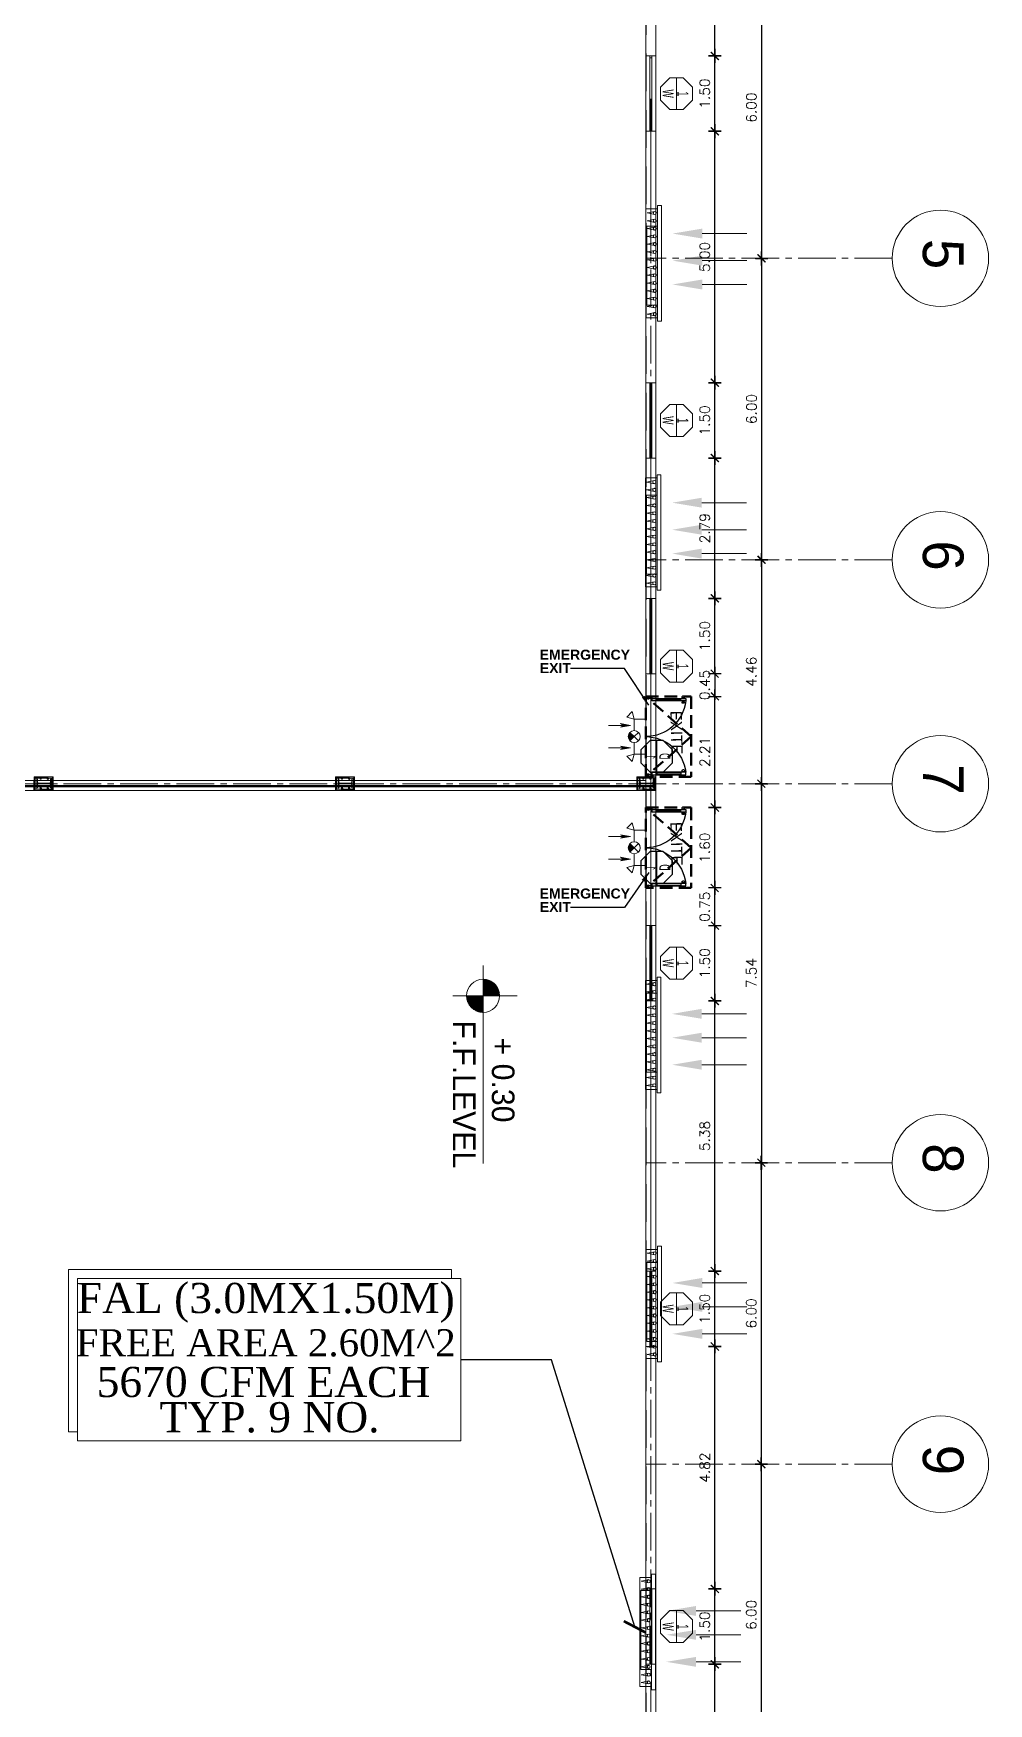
# Model space of a CAD drawing. Header units: inches. Extents: x -68096 to 69834, y -16833 to 17650.
# Drawn here: x 843.36 to 862.38, y 198.27 to 231.51 of the extents above; entities that cross this region are included whole.
import ezdxf
from ezdxf.enums import TextEntityAlignment as Align

# ---------------------------------------------------------------- set-up
doc = ezdxf.new("R2010")
doc.units = ezdxf.units.IN
doc.header["$MEASUREMENT"] = 0
for name, pattern in [('CENTER2', [1.125, 0.75, -0.125, 0.125, -0.125]), ('DASHED2', [0.375, 0.25, -0.125]), ('HIDDEN', [0.375, 0.25, -0.125])]:
    doc.linetypes.add(name, pattern=pattern)
for name, color, linetype in [('1-EX-DUCT', 8, 'Continuous'), ('A-TEXT', 3, 'Continuous'), ('AC3', 2, 'Continuous'), ('AXES', 251, 'CENTER2'), ('DIM18', 40, 'Continuous'), ('EAD', 20, 'Continuous'), ('ELEV', 37, 'Continuous'), ('H-DETL-TEXT', 3, 'Continuous'), ('LEVEL', 1, 'Continuous'), ('STAIR', 1, 'Continuous'), ('TEXT', 23, 'Continuous'), ('wall plan', 40, 'Continuous'), ('WINC', 2, 'Continuous'), ('WINDOOR', 5, 'Continuous'), ('WINDOW', 30, 'Continuous')]:
    doc.layers.add(name, color=color, linetype=linetype)
for name, color, linetype, lineweight in [('A-BORDER', 7, 'Continuous', 50), ('ELE 6', 14, 'Continuous', 15), ('FIRE EMERGENCY LIGHT', 211, 'Continuous', 30), ('FPS', 172, 'Continuous', 60), ('P-text', 3, 'Continuous', 0), ('TEXT30', 62, 'Continuous', 25)]:
    doc.layers.add(name, color=color, linetype=linetype, lineweight=lineweight)
doc.styles.add('Browallia', font='')
doc.styles.add('ISCOP3', font='swissc.ttf')
doc.styles.add('roman-', font='romantic.ttf', dxfattribs={"width": 0.8})
doc.styles.add('ROMANS', font='romans.shx')
doc.styles.add('ROMANT', font='romant.shx')
doc.styles.get("Standard").update_dxf_attribs({"font": 'arial.ttf'})
doc.styles.add('STYLE1', font='arialbd.ttf')
doc.styles.get('Browallia').set_extended_font_data('BrowalliaUPC')
doc.dimstyles.new('100', dxfattribs={"dimtxt": 0.2, "dimasz": 0.035, "dimexe": 0, "dimexo": 0, "dimgap": 0.1, "dimtad": 1, "dimzin": 0, "dimdsep": 46, "dimtxsty": 'ROMANS', "dimblk": 'J2', "dimblk1": 'J2', "dimblk2": 'J2', "dimsah": 1, "dimcen": 0, "dimse1": 1, "dimse2": 1, "dimclrd": 1, "dimclre": 1, "dimclrt": 6, "dimadec": 0, "dimazin": 0, "dimtfac": 0.9, "dimtix": 1, "dimtmove": 2, "dimatfit": 3, "dimldrblk": 'J2', "dimfxl": 1, "dimtolj": 1, "dimtzin": 0, "dimarcsym": 0})
doc.dimstyles.new('sketch dim', dxfattribs={"dimtxt": 0.15, "dimasz": 0.109, "dimexe": 0.15, "dimexo": 0.1, "dimgap": 0.09, "dimtad": 1, "dimzin": 0, "dimdsep": 46, "dimtxsty": 'ROMANT', "dimblk": 'ARCHTICK', "dimcen": 0.05, "dimdle": 0.15, "dimclrd": 256, "dimclre": 256, "dimclrt": 4, "dimadec": 0, "dimazin": 0, "dimtfac": 1, "dimtix": 1, "dimtofl": 0, "dimtmove": 2, "dimatfit": 3, "dimldrblk": 'ARCHTICK', "dimfxl": 0.15, "dimtolj": 1, "dimtzin": 0, "dimarcsym": 0})
doc.dimstyles.new('STANDARD$7', dxfattribs={"dimscale": 500, "dimtxt": 0.7, "dimasz": 5, "dimexe": 0.18, "dimexo": 0.5, "dimgap": 0.2, "dimtad": 0, "dimtih": 1, "dimtoh": 1, "dimdec": 4, "dimzin": 0, "dimdsep": 46, "dimtxsty": 'Standard', "dimcen": 0.09, "dimadec": 0, "dimazin": 0, "dimtfac": 1, "dimtdec": 4, "dimtofl": 0, "dimtmove": 0, "dimatfit": 3, "dimfxl": 1, "dimtolj": 1, "dimtzin": 0, "dimarcsym": 0})

# ---------------------------------------------------------------- blocks, each defined once
blk = doc.blocks.new('FGFGFGGFH')
at = {"layer": 'ELEV', "lineweight": 5, "ltscale": 10}
blk.add_hatch(color=256, dxfattribs=at).paths.add_polyline_path([(240487.056, 378767.641), (240487.056, 378767.596, -0.414214), (240487.036, 378767.576), (240486.836, 378767.576, -0.414214), (240486.816, 378767.596), (240486.816, 378767.641, 0.414214), (240486.796, 378767.661), (240486.786, 378767.661), (240486.786, 378767.461), (240486.796, 378767.461, 0.414214), (240486.816, 378767.481), (240486.816, 378767.526, -0.414214), (240486.836, 378767.546), (240487.036, 378767.546, -0.414214), (240487.056, 378767.526), (240487.056, 378767.481, 0.414214), (240487.076, 378767.461), (240487.086, 378767.461), (240487.086, 378767.661), (240487.076, 378767.661, 0.414214)])
at = {"lineweight": 5}
for p, q in [((240486.752, 378767.701), (240487.132, 378767.701)), ((240486.752, 378767.429), (240486.752, 378767.701)), ((240486.775, 378767.677), (240487.109, 378767.677)), ((240486.775, 378767.452), (240486.775, 378767.677)), ((240487.109, 378767.677), (240487.109, 378767.452)), ((240487.132, 378767.701), (240487.132, 378767.429)), ((240487.132, 378767.429), (240486.752, 378767.429)), ((240487.109, 378767.452), (240486.775, 378767.452))]:
    blk.add_line(p, q, dxfattribs=at)
at = {"linetype": 'HIDDEN', "lineweight": 5}
for p, q in [((240486.76, 378767.693), (240487.124, 378767.693)), ((240486.76, 378767.436), (240486.76, 378767.693)), ((240486.767, 378767.685), (240487.117, 378767.685)), ((240486.767, 378767.444), (240486.767, 378767.685)), ((240487.117, 378767.685), (240487.117, 378767.444)), ((240487.124, 378767.693), (240487.124, 378767.436)), ((240487.124, 378767.436), (240486.76, 378767.436)), ((240487.117, 378767.444), (240486.767, 378767.444))]:
    blk.add_line(p, q, dxfattribs=at)
at = {"lineweight": 5}
for centre in [(240486.86, 378767.651), (240486.999, 378767.651), (240486.86, 378767.465), (240487, 378767.463)]:
    blk.add_circle(centre, 0.0141, dxfattribs=at)
blk = doc.blocks.new('door front')
at = {"linetype": 'DASHED2'}
for q in [(0, 0), (1.602, 0)]:
    blk.add_line((0.801, 0.905), q, dxfattribs=at)
blk.add_lwpolyline([(0, 0), (1.602, 0), (1.602, 0.905), (0, 0.905)], close=True, dxfattribs=at)
at = {"layer": 'WINC'}
blk.add_line((0.724, 0.216), (0.091, 0.216), dxfattribs=at)
blk.add_lwpolyline([(0.091, 0.085), (0.091, 0.348), (0.276, 0.533), (0.539, 0.533), (0.724, 0.348), (0.724, 0.085), (0.539, -0.1), (0.276, -0.1)], close=True, dxfattribs=at)
at = {"layer": 'WINDOOR'}
for p, q in [((-0.007, 0.765), (-0.007, 0.732)), ((0.024, 0.752), (0.04, 0.752)), ((0.024, 0.737), (0.04, 0.737)), ((0.04, 0.695), (0.04, 0.795)), ((0.09, 0.695), (0.04, 0.695)), ((0.09, 0.795), (0.09, 0.12)), ((0.106, 0.752), (0.09, 0.752)), ((0.106, 0.737), (0.09, 0.737)), ((1.494, 0.752), (1.51, 0.752)), ((1.494, 0.737), (1.51, 0.737)), ((1.51, 0.695), (1.56, 0.695)), ((1.56, 0.695), (1.56, 0.795)), ((1.576, 0.752), (1.56, 0.752)), ((1.576, 0.737), (1.56, 0.737)), ((0.09, 0.22), (0.04, 0.22)), ((1.51, 0.22), (1.56, 0.22))]:
    blk.add_line(p, q, dxfattribs=at)
at = {"layer": 'WINDOOR', "color": 1}
for p, q in [((1.51, 0.795), (1.51, 0.12)), ((0, 0), (0, 0.12)), ((0, 0.12), (0.09, 0.12)), ((0.05, 0), (0, 0)), ((1.6, 0.12), (1.51, 0.12)), ((1.55, 0), (1.6, 0))]:
    blk.add_line(p, q, dxfattribs=at)
at = {"layer": 'WINDOOR'}
for points in [[(0.024, 0.727), (0.024, 0.762)], [(0.05, 0.22), (0.05, 0.695)], [(0.08, 0.695), (0.08, 0.22)], [(0.106, 0.727), (0.106, 0.762)], [(0.137, 0.765), (0.137, 0.736)], [(1.463, 0.765), (1.463, 0.736)], [(1.494, 0.727), (1.494, 0.762)], [(1.52, 0.695), (1.52, 0.22)], [(1.55, 0.22), (1.55, 0.695)], [(1.576, 0.727), (1.576, 0.762)], [(1.607, 0.765), (1.607, 0.732)]]:
    blk.add_lwpolyline(points, dxfattribs=at)
for points in [[(0.04, 0.12), (0.04, 0.795), (0.09, 0.795), (0.09, 0.12)], [(1.56, 0.12), (1.56, 0.795), (1.51, 0.795), (1.51, 0.12)], [(0, 0), (0, 0.12), (0.04, 0.12), (0.04, 0.07), (0.05, 0.07), (0.05, 0)], [(1.6, 0), (1.6, 0.12), (1.56, 0.12), (1.56, 0.07), (1.55, 0.07), (1.55, 0)]]:
    blk.add_lwpolyline(points, close=True, dxfattribs=at)
for centre, radius, start, end in [((0.008, 0.752), 0.0197, 31.4112, 136.5903), ((0.011, 0.741), 0.0199, 208.8113, 313.389), ((0, 0), 0.8, 0, 83.5406), ((0.122, 0.752), 0.0197, 43.4097, 148.5888), ((0.119, 0.74), 0.0184, 224.2297, 347.8432), ((1.6, 0), 0.8, 96.4594, 180), ((1.478, 0.752), 0.0197, 31.4112, 136.5903), ((1.481, 0.74), 0.0184, 192.1568, 315.7703), ((1.592, 0.752), 0.0197, 43.4097, 148.5888), ((1.589, 0.741), 0.0199, 226.611, 331.1887)]:
    blk.add_arc(centre, radius, start, end, dxfattribs=at)
at = {"layer": 'TEXT', "style": 'ISCOP3', "width": 0.7}
for s, p in [('D', (0.408, 0.382)), ('1', (0.403, 0.088))]:
    blk.add_text(s, height=0.22, dxfattribs=at).set_placement(p, align=Align.MIDDLE)
blk = doc.blocks.new('J2')
for p, q in [((-4, 0), (0, 0)), ((-2.19, -2.19), (2.15, 2.15)), ((0, 3.53), (0, -3.59)), ((0, 0), (3.82, 0))]:
    blk.add_line(p, q)
blk = doc.blocks.new('*D55')
at = {"color": 251, "lineweight": -2, "transparency": 16777216}
blk.add_line((857.856, 233.002), (857.856, 227.072), dxfattribs=at)
at = {"layer": 'Defpoints', "color": 0, "transparency": 16777216}
for p in [(857.002, 233.037), (856.62, 227.037), (857.856, 227.037)]:
    blk.add_point(p, dxfattribs=at)
at = {"color": 251, "lineweight": -2, "transparency": 16777216, "xscale": 0.035, "yscale": 0.035, "zscale": 0.035}
for p, rotation in [((857.856, 233.037), 90), ((857.856, 227.037), 270)]:
    blk.add_blockref('J2', p, dxfattribs=dict(at, rotation=rotation))
at = {"color": 251, "lineweight": 0, "transparency": 16777216, "insert": (857.656, 230.037), "char_height": 0.2, "attachment_point": 5, "rotation": 90, "style": 'ROMANS'}
blk.add_mtext('\\A1;6.00', dxfattribs=at)
blk = doc.blocks.new('*D56')
at = {"color": 251, "lineweight": -2, "transparency": 16777216}
blk.add_line((857.859, 227.002), (857.859, 221.072), dxfattribs=at)
at = {"layer": 'Defpoints', "color": 0, "transparency": 16777216}
for p in [(856.62, 227.037), (856.723, 221.037), (857.859, 221.037)]:
    blk.add_point(p, dxfattribs=at)
at = {"color": 251, "lineweight": -2, "transparency": 16777216, "xscale": 0.035, "yscale": 0.035, "zscale": 0.035}
for p, rotation in [((857.859, 227.037), 90), ((857.859, 221.037), 270)]:
    blk.add_blockref('J2', p, dxfattribs=dict(at, rotation=rotation))
at = {"color": 251, "lineweight": 0, "transparency": 16777216, "insert": (857.659, 224.037), "char_height": 0.2, "attachment_point": 5, "rotation": 90, "style": 'ROMANS'}
blk.add_mtext('\\A1;6.00', dxfattribs=at)
blk = doc.blocks.new('*D57')
at = {"color": 251, "lineweight": -2, "transparency": 16777216}
blk.add_line((857.855, 221.002), (857.855, 216.615), dxfattribs=at)
at = {"layer": 'Defpoints', "color": 0, "transparency": 16777216}
for p in [(856.723, 221.037), (857.032, 216.58), (857.855, 216.58)]:
    blk.add_point(p, dxfattribs=at)
at = {"color": 251, "lineweight": -2, "transparency": 16777216, "xscale": 0.035, "yscale": 0.035, "zscale": 0.035}
for p, rotation in [((857.855, 221.037), 90), ((857.855, 216.58), 270)]:
    blk.add_blockref('J2', p, dxfattribs=dict(at, rotation=rotation))
at = {"color": 251, "lineweight": 0, "transparency": 16777216, "insert": (857.655, 218.809), "char_height": 0.2, "attachment_point": 5, "rotation": 90, "style": 'ROMANS'}
blk.add_mtext('\\A1;4.46', dxfattribs=at)
blk = doc.blocks.new('*D58')
at = {"color": 251, "lineweight": -2, "transparency": 16777216}
blk.add_line((857.855, 216.545), (857.855, 209.072), dxfattribs=at)
at = {"layer": 'Defpoints', "color": 0, "transparency": 16777216}
for p in [(857.032, 216.58), (856.929, 209.037), (857.855, 209.037)]:
    blk.add_point(p, dxfattribs=at)
at = {"color": 251, "lineweight": -2, "transparency": 16777216, "xscale": 0.035, "yscale": 0.035, "zscale": 0.035}
for p, rotation in [((857.855, 216.58), 90), ((857.855, 209.037), 270)]:
    blk.add_blockref('J2', p, dxfattribs=dict(at, rotation=rotation))
at = {"color": 251, "lineweight": 0, "transparency": 16777216, "insert": (857.655, 212.809), "char_height": 0.2, "attachment_point": 5, "rotation": 90, "style": 'ROMANS'}
blk.add_mtext('\\A1;7.54', dxfattribs=at)
blk = doc.blocks.new('*D59')
at = {"color": 251, "lineweight": -2, "transparency": 16777216}
blk.add_line((857.854, 209.002), (857.854, 203.072), dxfattribs=at)
at = {"layer": 'Defpoints', "color": 0, "transparency": 16777216}
for p in [(856.929, 209.037), (857.134, 203.037), (857.854, 203.037)]:
    blk.add_point(p, dxfattribs=at)
at = {"color": 251, "lineweight": -2, "transparency": 16777216, "xscale": 0.035, "yscale": 0.035, "zscale": 0.035}
for p, rotation in [((857.854, 209.037), 90), ((857.854, 203.037), 270)]:
    blk.add_blockref('J2', p, dxfattribs=dict(at, rotation=rotation))
at = {"color": 251, "lineweight": 0, "transparency": 16777216, "insert": (857.654, 206.037), "char_height": 0.2, "attachment_point": 5, "rotation": 90, "style": 'ROMANS'}
blk.add_mtext('\\A1;6.00', dxfattribs=at)
blk = doc.blocks.new('*D60')
at = {"color": 251, "lineweight": -2, "transparency": 16777216}
blk.add_line((857.854, 203.002), (857.854, 197.072), dxfattribs=at)
at = {"layer": 'Defpoints', "color": 0, "transparency": 16777216}
for p in [(857.134, 203.037), (856.826, 197.037), (857.854, 197.037)]:
    blk.add_point(p, dxfattribs=at)
at = {"color": 251, "lineweight": -2, "transparency": 16777216, "xscale": 0.035, "yscale": 0.035, "zscale": 0.035}
for p, rotation in [((857.854, 203.037), 90), ((857.854, 197.037), 270)]:
    blk.add_blockref('J2', p, dxfattribs=dict(at, rotation=rotation))
at = {"color": 251, "lineweight": 0, "transparency": 16777216, "insert": (857.654, 200.037), "char_height": 0.2, "attachment_point": 5, "rotation": 90, "style": 'ROMANS'}
blk.add_mtext('\\A1;6.00', dxfattribs=at)
blk = doc.blocks.new('*D67')
at = {"color": 251, "lineweight": -2, "transparency": 16777216}
blk.add_line((856.928, 194.767), (856.928, 199.02), dxfattribs=at)
at = {"layer": 'Defpoints', "color": 0, "transparency": 16777216}
for p in [(855.553, 199.055), (856.928, 199.055), (855.553, 194.732)]:
    blk.add_point(p, dxfattribs=at)
at = {"color": 251, "lineweight": -2, "transparency": 16777216, "xscale": 0.035, "yscale": 0.035, "zscale": 0.035}
for p, rotation in [((856.928, 199.055), 90), ((856.928, 194.732), 270)]:
    blk.add_blockref('J2', p, dxfattribs=dict(at, rotation=rotation))
at = {"color": 251, "lineweight": 0, "transparency": 16777216, "insert": (856.728, 196.893), "char_height": 0.2, "attachment_point": 5, "rotation": 90, "style": 'ROMANS'}
blk.add_mtext('\\A1;4.32', dxfattribs=at)
blk = doc.blocks.new('*D68')
at = {"color": 251, "lineweight": -2, "transparency": 16777216}
blk.add_line((856.928, 199.09), (856.928, 200.52), dxfattribs=at)
at = {"layer": 'Defpoints', "color": 0, "transparency": 16777216}
for p in [(855.553, 200.555), (856.928, 200.555), (855.553, 199.055)]:
    blk.add_point(p, dxfattribs=at)
at = {"color": 251, "lineweight": -2, "transparency": 16777216, "xscale": 0.035, "yscale": 0.035, "zscale": 0.035}
for p, rotation in [((856.928, 200.555), 90), ((856.928, 199.055), 270)]:
    blk.add_blockref('J2', p, dxfattribs=dict(at, rotation=rotation))
at = {"color": 251, "lineweight": 0, "transparency": 16777216, "insert": (856.728, 199.805), "char_height": 0.2, "attachment_point": 5, "rotation": 90, "style": 'ROMANS'}
blk.add_mtext('\\A1;1.50', dxfattribs=at)
blk = doc.blocks.new('*D69')
at = {"color": 251, "lineweight": -2, "transparency": 16777216}
blk.add_line((856.928, 200.59), (856.928, 205.344), dxfattribs=at)
at = {"layer": 'Defpoints', "color": 0, "transparency": 16777216}
for p in [(855.553, 205.379), (856.928, 205.379), (855.553, 200.555)]:
    blk.add_point(p, dxfattribs=at)
at = {"color": 251, "lineweight": -2, "transparency": 16777216, "xscale": 0.035, "yscale": 0.035, "zscale": 0.035}
for p, rotation in [((856.928, 205.379), 90), ((856.928, 200.555), 270)]:
    blk.add_blockref('J2', p, dxfattribs=dict(at, rotation=rotation))
at = {"color": 251, "lineweight": 0, "transparency": 16777216, "insert": (856.728, 202.967), "char_height": 0.2, "attachment_point": 5, "rotation": 90, "style": 'ROMANS'}
blk.add_mtext('\\A1;4.82', dxfattribs=at)
blk = doc.blocks.new('*D70')
at = {"color": 251, "lineweight": -2, "transparency": 16777216}
blk.add_line((856.928, 205.414), (856.928, 206.844), dxfattribs=at)
at = {"layer": 'Defpoints', "color": 0, "transparency": 16777216}
for p in [(855.612, 206.879), (856.928, 206.879), (855.553, 205.379)]:
    blk.add_point(p, dxfattribs=at)
at = {"color": 251, "lineweight": -2, "transparency": 16777216, "xscale": 0.035, "yscale": 0.035, "zscale": 0.035}
for p, rotation in [((856.928, 206.879), 90), ((856.928, 205.379), 270)]:
    blk.add_blockref('J2', p, dxfattribs=dict(at, rotation=rotation))
at = {"color": 251, "lineweight": 0, "transparency": 16777216, "insert": (856.728, 206.129), "char_height": 0.2, "attachment_point": 5, "rotation": 90, "style": 'ROMANS'}
blk.add_mtext('\\A1;1.50', dxfattribs=at)
blk = doc.blocks.new('*D71')
at = {"color": 251, "lineweight": -2, "transparency": 16777216}
blk.add_line((856.928, 206.914), (856.928, 212.222), dxfattribs=at)
at = {"layer": 'Defpoints', "color": 0, "transparency": 16777216}
for p in [(855.553, 212.257), (856.928, 212.257), (855.612, 206.879)]:
    blk.add_point(p, dxfattribs=at)
at = {"color": 251, "lineweight": -2, "transparency": 16777216, "xscale": 0.035, "yscale": 0.035, "zscale": 0.035}
for p, rotation in [((856.928, 212.257), 90), ((856.928, 206.879), 270)]:
    blk.add_blockref('J2', p, dxfattribs=dict(at, rotation=rotation))
at = {"color": 251, "lineweight": 0, "transparency": 16777216, "insert": (856.728, 209.568), "char_height": 0.2, "attachment_point": 5, "rotation": 90, "style": 'ROMANS'}
blk.add_mtext('\\A1;5.38', dxfattribs=at)
blk = doc.blocks.new('*D72')
at = {"color": 251, "lineweight": -2, "transparency": 16777216}
blk.add_line((856.928, 212.292), (856.928, 213.722), dxfattribs=at)
at = {"layer": 'Defpoints', "color": 0, "transparency": 16777216}
for p in [(855.553, 213.757), (856.928, 213.757), (855.553, 212.257)]:
    blk.add_point(p, dxfattribs=at)
at = {"color": 251, "lineweight": -2, "transparency": 16777216, "xscale": 0.035, "yscale": 0.035, "zscale": 0.035}
for p, rotation in [((856.928, 213.757), 90), ((856.928, 212.257), 270)]:
    blk.add_blockref('J2', p, dxfattribs=dict(at, rotation=rotation))
at = {"color": 251, "lineweight": 0, "transparency": 16777216, "insert": (856.728, 213.007), "char_height": 0.2, "attachment_point": 5, "rotation": 90, "style": 'ROMANS'}
blk.add_mtext('\\A1;1.50', dxfattribs=at)
blk = doc.blocks.new('*D73')
at = {"color": 251, "lineweight": -2, "transparency": 16777216}
for p, q in [((856.928, 214.54), (856.928, 214.575)), ((856.928, 213.757), (856.928, 214.505)), ((856.928, 213.722), (856.928, 213.687))]:
    blk.add_line(p, q, dxfattribs=at)
at = {"layer": 'Defpoints', "color": 0, "transparency": 16777216}
for p in [(855.553, 214.505), (856.928, 214.505), (855.553, 213.757)]:
    blk.add_point(p, dxfattribs=at)
at = {"color": 251, "lineweight": -2, "transparency": 16777216, "xscale": 0.035, "yscale": 0.035, "zscale": 0.035}
for p, rotation in [((856.928, 214.505), 270), ((856.928, 213.757), 90)]:
    blk.add_blockref('J2', p, dxfattribs=dict(at, rotation=rotation))
at = {"color": 251, "lineweight": 0, "transparency": 16777216, "insert": (856.728, 214.131), "char_height": 0.2, "attachment_point": 5, "rotation": 90, "style": 'ROMANS'}
blk.add_mtext('\\A1;0.75', dxfattribs=at)
blk = doc.blocks.new('*D74')
at = {"color": 251, "lineweight": -2, "transparency": 16777216}
blk.add_line((856.928, 214.54), (856.928, 216.072), dxfattribs=at)
at = {"layer": 'Defpoints', "color": 0, "transparency": 16777216}
for p in [(855.553, 216.107), (856.928, 216.107), (855.553, 214.505)]:
    blk.add_point(p, dxfattribs=at)
at = {"color": 251, "lineweight": -2, "transparency": 16777216, "xscale": 0.035, "yscale": 0.035, "zscale": 0.035}
for p, rotation in [((856.928, 216.107), 90), ((856.928, 214.505), 270)]:
    blk.add_blockref('J2', p, dxfattribs=dict(at, rotation=rotation))
at = {"color": 251, "lineweight": 0, "transparency": 16777216, "insert": (856.728, 215.306), "char_height": 0.2, "attachment_point": 5, "rotation": 90, "style": 'ROMANS'}
blk.add_mtext('\\A1;1.60', dxfattribs=at)
blk = doc.blocks.new('*D75')
at = {"color": 251, "lineweight": -2, "transparency": 16777216}
blk.add_line((856.928, 216.142), (856.928, 218.284), dxfattribs=at)
at = {"layer": 'Defpoints', "color": 0, "transparency": 16777216}
for p in [(855.553, 218.319), (856.928, 218.319), (855.553, 216.107)]:
    blk.add_point(p, dxfattribs=at)
at = {"color": 251, "lineweight": -2, "transparency": 16777216, "xscale": 0.035, "yscale": 0.035, "zscale": 0.035}
for p, rotation in [((856.928, 218.319), 90), ((856.928, 216.107), 270)]:
    blk.add_blockref('J2', p, dxfattribs=dict(at, rotation=rotation))
at = {"color": 251, "lineweight": 0, "transparency": 16777216, "insert": (856.728, 217.213), "char_height": 0.2, "attachment_point": 5, "rotation": 90, "style": 'ROMANS'}
blk.add_mtext('\\A1;2.21', dxfattribs=at)
blk = doc.blocks.new('*D76')
at = {"color": 251, "lineweight": -2, "transparency": 16777216}
blk.add_line((856.928, 218.804), (856.928, 220.234), dxfattribs=at)
at = {"layer": 'Defpoints', "color": 0, "transparency": 16777216}
for p in [(855.553, 220.269), (856.928, 220.269), (855.553, 218.769)]:
    blk.add_point(p, dxfattribs=at)
at = {"color": 251, "lineweight": -2, "transparency": 16777216, "xscale": 0.035, "yscale": 0.035, "zscale": 0.035}
for p, rotation in [((856.928, 220.269), 90), ((856.928, 218.769), 270)]:
    blk.add_blockref('J2', p, dxfattribs=dict(at, rotation=rotation))
at = {"color": 251, "lineweight": 0, "transparency": 16777216, "insert": (856.728, 219.519), "char_height": 0.2, "attachment_point": 5, "rotation": 90, "style": 'ROMANS'}
blk.add_mtext('\\A1;1.50', dxfattribs=at)
blk = doc.blocks.new('*D77')
at = {"color": 251, "lineweight": -2, "transparency": 16777216}
blk.add_line((856.928, 220.304), (856.928, 223.026), dxfattribs=at)
at = {"layer": 'Defpoints', "color": 0, "transparency": 16777216}
for p in [(855.553, 223.061), (856.928, 223.061), (855.553, 220.269)]:
    blk.add_point(p, dxfattribs=at)
at = {"color": 251, "lineweight": -2, "transparency": 16777216, "xscale": 0.035, "yscale": 0.035, "zscale": 0.035}
for p, rotation in [((856.928, 223.061), 90), ((856.928, 220.269), 270)]:
    blk.add_blockref('J2', p, dxfattribs=dict(at, rotation=rotation))
at = {"color": 251, "lineweight": 0, "transparency": 16777216, "insert": (856.728, 221.665), "char_height": 0.2, "attachment_point": 5, "rotation": 90, "style": 'ROMANS'}
blk.add_mtext('\\A1;2.79', dxfattribs=at)
blk = doc.blocks.new('*D78')
at = {"color": 251, "lineweight": -2, "transparency": 16777216}
blk.add_line((856.928, 223.096), (856.928, 224.526), dxfattribs=at)
at = {"layer": 'Defpoints', "color": 0, "transparency": 16777216}
for p in [(855.553, 224.561), (856.928, 224.561), (855.553, 223.061)]:
    blk.add_point(p, dxfattribs=at)
at = {"color": 251, "lineweight": -2, "transparency": 16777216, "xscale": 0.035, "yscale": 0.035, "zscale": 0.035}
for p, rotation in [((856.928, 224.561), 90), ((856.928, 223.061), 270)]:
    blk.add_blockref('J2', p, dxfattribs=dict(at, rotation=rotation))
at = {"color": 251, "lineweight": 0, "transparency": 16777216, "insert": (856.728, 223.811), "char_height": 0.2, "attachment_point": 5, "rotation": 90, "style": 'ROMANS'}
blk.add_mtext('\\A1;1.50', dxfattribs=at)
blk = doc.blocks.new('*D79')
at = {"color": 251, "lineweight": -2, "transparency": 16777216}
blk.add_line((856.928, 224.596), (856.928, 229.53), dxfattribs=at)
at = {"layer": 'Defpoints', "color": 0, "transparency": 16777216}
for p in [(855.553, 229.565), (856.928, 229.565), (855.553, 224.561)]:
    blk.add_point(p, dxfattribs=at)
at = {"color": 251, "lineweight": -2, "transparency": 16777216, "xscale": 0.035, "yscale": 0.035, "zscale": 0.035}
for p, rotation in [((856.928, 229.565), 90), ((856.928, 224.561), 270)]:
    blk.add_blockref('J2', p, dxfattribs=dict(at, rotation=rotation))
at = {"color": 251, "lineweight": 0, "transparency": 16777216, "insert": (856.728, 227.063), "char_height": 0.2, "attachment_point": 5, "rotation": 90, "style": 'ROMANS'}
blk.add_mtext('\\A1;5.00', dxfattribs=at)
blk = doc.blocks.new('*D80')
at = {"color": 251, "lineweight": -2, "transparency": 16777216}
blk.add_line((856.928, 229.6), (856.928, 231.03), dxfattribs=at)
at = {"layer": 'Defpoints', "color": 0, "transparency": 16777216}
for p in [(855.553, 231.065), (856.928, 231.065), (855.553, 229.565)]:
    blk.add_point(p, dxfattribs=at)
at = {"color": 251, "lineweight": -2, "transparency": 16777216, "xscale": 0.035, "yscale": 0.035, "zscale": 0.035}
for p, rotation in [((856.928, 231.065), 90), ((856.928, 229.565), 270)]:
    blk.add_blockref('J2', p, dxfattribs=dict(at, rotation=rotation))
at = {"color": 251, "lineweight": 0, "transparency": 16777216, "insert": (856.728, 230.315), "char_height": 0.2, "attachment_point": 5, "rotation": 90, "style": 'ROMANS'}
blk.add_mtext('\\A1;1.50', dxfattribs=at)
blk = doc.blocks.new('*D81')
at = {"color": 251, "lineweight": -2, "transparency": 16777216}
blk.add_line((856.928, 231.1), (856.928, 235.338), dxfattribs=at)
at = {"layer": 'Defpoints', "color": 0, "transparency": 16777216}
for p in [(855.553, 235.373), (856.928, 235.373), (855.553, 231.065)]:
    blk.add_point(p, dxfattribs=at)
at = {"color": 251, "lineweight": -2, "transparency": 16777216, "xscale": 0.035, "yscale": 0.035, "zscale": 0.035}
for p, rotation in [((856.928, 235.373), 90), ((856.928, 231.065), 270)]:
    blk.add_blockref('J2', p, dxfattribs=dict(at, rotation=rotation))
at = {"color": 251, "lineweight": 0, "transparency": 16777216, "insert": (856.728, 233.219), "char_height": 0.2, "attachment_point": 5, "rotation": 90, "style": 'ROMANS'}
blk.add_mtext('\\A1;4.31', dxfattribs=at)
blk = doc.blocks.new('*D124')
at = {"color": 251, "lineweight": -2, "transparency": 16777216}
blk.add_line((777.185, 209.002), (777.185, 203.072), dxfattribs=at)
at = {"layer": 'Defpoints', "color": 0, "transparency": 16777216}
for p in [(776.524, 209.037), (777.185, 203.037), (862.269, 203.037)]:
    blk.add_point(p, dxfattribs=at)
at = {"color": 251, "lineweight": -2, "transparency": 16777216, "xscale": 0.035, "yscale": 0.035, "zscale": 0.035}
for p, rotation in [((777.185, 209.037), 90), ((777.185, 203.037), 270)]:
    blk.add_blockref('J2', p, dxfattribs=dict(at, rotation=rotation))
at = {"color": 251, "lineweight": 0, "transparency": 16777216, "insert": (776.985, 206.037), "char_height": 0.2, "attachment_point": 5, "rotation": 90, "style": 'ROMANS'}
blk.add_mtext('\\A1;6.00', dxfattribs=at)
blk = doc.blocks.new('*D211')
at = {"color": 251, "lineweight": -2, "transparency": 16777216}
for p, q in [((856.928, 218.804), (856.928, 218.839)), ((856.928, 218.769), (856.928, 218.317)), ((856.928, 218.282), (856.928, 218.247))]:
    blk.add_line(p, q, dxfattribs=at)
at = {"layer": 'Defpoints', "color": 0, "transparency": 16777216}
for p in [(855.553, 218.769), (855.553, 218.317), (856.928, 218.317)]:
    blk.add_point(p, dxfattribs=at)
at = {"color": 251, "lineweight": -2, "transparency": 16777216, "xscale": 0.035, "yscale": 0.035, "zscale": 0.035}
for p, rotation in [((856.928, 218.769), 270), ((856.928, 218.317), 90)]:
    blk.add_blockref('J2', p, dxfattribs=dict(at, rotation=rotation))
at = {"color": 251, "lineweight": 0, "transparency": 16777216, "insert": (856.728, 218.543), "char_height": 0.2, "attachment_point": 5, "rotation": 90, "style": 'ROMANS'}
blk.add_mtext('\\A1;0.45', dxfattribs=at)
blk = doc.blocks.new('F.A.L.')
at = {"layer": 'AC3', "color": 1, "linetype": 'Continuous', "lineweight": 0}
for p, q in [((-733, 411), (-1441, 411)), ((-733, 34), (-1441, 34)), ((-733, -394), (-1441, -394))]:
    blk.add_line(p, q, dxfattribs=at)
for points in [[(-733, 490), (-733, 333), (-263, 411)], [(-733, 112), (-733, -45), (-263, 34)], [(-733, -316), (-733, -472), (-263, -394)]]:
    blk.add_solid(points, dxfattribs=at)
at = {"layer": 'ELE 6', "lineweight": 0}
blk.add_lwpolyline([(-26, -513), (-26, 737), (141, 737), (141, -513), (-26, -513)], dxfattribs=at)
at = {"layer": 'H-DETL-TEXT', "color": 12, "lineweight": 0}
blk.add_lwpolyline([(-88, -837), (-26, -837), (-26, 991), (-88, 991)], close=True, dxfattribs=at)
for points in [[(-26, -785), (159, -785), (159, 939), (-26, 939)], [(16, 906), (139, 881), (16, 856)], [(16, 783), (139, 758), (16, 733)], [(16, 659), (139, 635), (16, 610)], [(16, 536), (139, 512), (16, 487)], [(16, 413), (139, 388), (16, 364)], [(16, 290), (139, 265), (16, 241)], [(16, 167), (139, 142), (16, 118)], [(16, 44), (139, 19), (16, -6)], [(16, -79), (139, -104), (16, -129)], [(16, -203), (139, -227), (16, -252)], [(16, -326), (139, -350), (16, -375)], [(16, -449), (139, -474), (16, -498)], [(16, -572), (139, -597), (16, -621)], [(16, -695), (139, -720), (16, -744)]]:
    blk.add_lwpolyline(points, dxfattribs=at)
for centre in [(16, 881), (16, 758), (16, 635), (16, 512), (16, 388), (16, 265), (16, 142), (16, 19), (16, -104), (16, -227), (16, -350), (16, -474), (16, -597), (16, -720)]:
    blk.add_circle(centre, 24.6, dxfattribs=at)
blk = doc.blocks.new('_ARCHTICK')
at = {"color": 0, "linetype": 'ByBlock', "const_width": 0.15}
blk.add_lwpolyline([(-0.5, -0.5), (0.5, 0.5)], dxfattribs=at)

msp = doc.modelspace()

# ---------------------------------------------------------------- hatches: boundary and pattern name
at = {"layer": 'FIRE EMERGENCY LIGHT', "lineweight": 0, "true_color": 0x636466}
for points in [[(855.05102, 217.77694), (855.10787, 217.74212), (855.05102, 217.70729), (855.2502, 217.74212)], [(855.23812, 217.60268, 0.19891237), (855.20304, 217.51798, 0.19891237), (855.23812, 217.43328), (855.32282, 217.51798)], [(855.05102, 217.25902), (855.10787, 217.29385), (855.05102, 217.32868), (855.2502, 217.29385)], [(855.05102, 215.56411), (855.10787, 215.52929), (855.05102, 215.49446), (855.2502, 215.52929)], [(855.05102, 215.04619), (855.10787, 215.08102), (855.05102, 215.11585), (855.2502, 215.08102)], [(855.23812, 215.38985, 0.19891237), (855.20304, 215.30515, 0.19891237), (855.23812, 215.22045), (855.32282, 215.30515)]]:
    msp.add_hatch(color=251, dxfattribs=at).paths.add_polyline_path(points)
at = {"layer": 'LEVEL', "lineweight": 0, "true_color": 0x636466}
h = msp.add_hatch(dxfattribs=at)
h.set_pattern_fill('ANSI31', color=251, scale=0.1, angle=-90, style=0)
h.set_pattern_definition([(315, (851.285418, 396.10696), (0.0088388348, 0.0088388348), [])])
h.paths.add_polyline_path([(852.31381, 212.35827), (852.64274, 212.35827, 0.41421356), (852.31381, 212.6872)])
h.paths.add_polyline_path([(852.31381, 212.02934), (852.31381, 212.35827), (851.98488, 212.35827, 0.41421356)])

# ---------------------------------------------------------------- linework, layer by layer
at = {"color": 251, "lineweight": 0, "true_color": 0x636466}
for p, q in [((855.5532, 184.90211), (855.5532, 248.25987)), ((855.7532, 184.90211), (855.7532, 248.25987)), ((855.37307, 216.44489), (779.87345, 216.44489)), ((855.37307, 216.64489), (843.36573, 216.64489))]:
    msp.add_line(p, q, dxfattribs=at)
at = {"linetype": 'DASHED2', "lineweight": 0, "ltscale": 3}
msp.add_line((855.56313, 247.98766), (855.56313, 185.17433), dxfattribs=at)
at = {"color": 251, "lineweight": 0, "true_color": 0x636466}
for points in [[(779.87345, 248.25987), (855.7532, 248.25987), (855.7532, 184.90211), (779.87345, 184.90211)], [(780.07345, 248.05987), (855.5532, 248.05987), (855.5532, 185.10211), (780.07345, 185.10211)], [(819.57307, 216.64489), (855.5532, 216.64489), (855.5532, 248.05987), (819.57307, 248.05987)]]:
    msp.add_lwpolyline(points, close=True, dxfattribs=at)
at = {"lineweight": 0}
msp.add_lwpolyline([(855.5532, 185.10211), (780.07345, 185.10211), (780.07345, 248.05987), (855.5532, 248.05987)], close=True, dxfattribs=at)
at = {"color": 251, "lineweight": 0, "true_color": 0x636466}
msp.add_lwpolyline([(838.37061, 216.64489), (838.37061, 216.44489), (843.36573, 216.44489), (843.36573, 216.64489)], dxfattribs=at)
at = {"layer": 'AXES', "color": 251, "lineweight": 0, "ltscale": 25, "true_color": 0x636466}
msp.add_line((855.6532, 252.08704), (855.6532, 203.63793), dxfattribs=at)
at = {"layer": 'AXES', "color": 251, "lineweight": 0, "true_color": 0x636466}
for p, q in [((855.6532, 181.06806), (855.6532, 229.51717)), ((860.46026, 227.03723), (855.5532, 227.03723)), ((860.46026, 221.03723), (855.5532, 221.03723)), ((860.46026, 216.58001), (772.92187, 216.58001)), ((860.46026, 209.03723), (855.5532, 209.03723)), ((860.46026, 203.03723), (855.5532, 203.03723))]:
    msp.add_line(p, q, dxfattribs=at)
at = {"layer": 'AXES', "color": 251, "lineweight": 0, "ltscale": 25, "true_color": 0x636466}
for centre in [(861.42026, 227.03723), (861.42026, 221.03723), (861.42026, 216.58001), (861.42026, 209.03723), (861.42026, 203.03723)]:
    msp.add_circle(centre, 0.96, dxfattribs=at)
at = {"layer": 'EAD', "lineweight": 0}
msp.add_lwpolyline([(851.6868, 206.73006), (851.6868, 206.91139), (844.05606, 206.91139), (844.05606, 203.68182), (844.23739, 203.68182)], dxfattribs=at)
msp.add_lwpolyline([(851.86813, 206.73006), (844.23739, 206.73006), (844.23739, 203.50049), (851.86813, 203.50049)], close=True, dxfattribs=at)
msp.add_lwpolyline([(851.86813, 206.73006), (844.23739, 206.73006), (844.23739, 203.50049), (851.86813, 203.50049)], close=True, dxfattribs=at)
at = {"layer": 'FIRE EMERGENCY LIGHT', "color": 251, "lineweight": 0, "true_color": 0x636466}
for p, q in [((855.10787, 217.74212), (854.80856, 217.74212)), ((855.10787, 217.74212), (855.05102, 217.77694)), ((855.05102, 217.77694), (855.2502, 217.74212)), ((855.10787, 217.74212), (855.05102, 217.70729)), ((855.05102, 217.70729), (855.2502, 217.74212)), ((855.32282, 217.86796), (855.32282, 217.63777)), ((855.5532, 217.86796), (855.32282, 217.86796)), ((855.5532, 217.168), (855.5532, 217.86796)), ((855.32282, 217.51798), (855.23812, 217.60268)), ((855.32282, 217.51798), (855.23812, 217.43328)), ((855.32282, 217.51798), (855.40753, 217.60268)), ((855.32282, 217.51798), (855.40753, 217.43328)), ((855.10787, 217.29385), (854.80856, 217.29385)), ((855.10787, 217.29385), (855.05102, 217.32868)), ((855.05102, 217.32868), (855.2502, 217.29385)), ((855.10787, 217.29385), (855.05102, 217.25902)), ((855.05102, 217.25902), (855.2502, 217.29385)), ((855.32282, 217.3982), (855.32282, 217.168)), ((855.32282, 217.168), (855.5532, 217.168)), ((855.10787, 215.52929), (854.80856, 215.52929)), ((855.10787, 215.52929), (855.05102, 215.56411)), ((855.05102, 215.56411), (855.2502, 215.52929)), ((855.10787, 215.52929), (855.05102, 215.49446)), ((855.05102, 215.49446), (855.2502, 215.52929)), ((855.32282, 215.65513), (855.32282, 215.42494)), ((855.5532, 215.65513), (855.32282, 215.65513)), ((855.5532, 214.95517), (855.5532, 215.65513)), ((855.10787, 215.08102), (854.80856, 215.08102)), ((855.10787, 215.08102), (855.05102, 215.11585)), ((855.05102, 215.11585), (855.2502, 215.08102)), ((855.10787, 215.08102), (855.05102, 215.04619)), ((855.05102, 215.04619), (855.2502, 215.08102)), ((855.32282, 215.30515), (855.23812, 215.38985)), ((855.32282, 215.30515), (855.23812, 215.22045)), ((855.32282, 215.30515), (855.40753, 215.38985)), ((855.32282, 215.30515), (855.40753, 215.22045)), ((855.32282, 215.18537), (855.32282, 214.95517)), ((855.32282, 214.95517), (855.5532, 214.95517))]:
    msp.add_line(p, q, dxfattribs=at)
for points in [[(855.32282, 217.86796), (855.17522, 217.90751), (855.28328, 218.01556)], [(855.32282, 217.168), (855.17522, 217.12845), (855.28328, 217.0204)], [(855.32282, 215.65513), (855.17522, 215.69468), (855.28328, 215.80273)], [(855.32282, 214.95517), (855.17522, 214.91562), (855.28328, 214.80757)]]:
    msp.add_lwpolyline(points, close=True, dxfattribs=at)
for centre in [(855.32282, 217.51798), (855.32282, 215.30515)]:
    msp.add_circle(centre, 0.11979, dxfattribs=at)
at = {"layer": 'FPS', "color": 251, "linetype": 'HIDDEN', "lineweight": 0, "ltscale": 1.2, "true_color": 0x636466, "const_width": 0.04831}
msp.add_lwpolyline([(779.87345, 216.53125), (855.7532, 216.53026)], dxfattribs=at)
at = {"layer": 'LEVEL', "color": 251, "lineweight": 0, "true_color": 0x636466}
msp.add_circle((852.31381, 212.35827), 0.32893, dxfattribs=at)
at = {"layer": 'STAIR', "color": 251, "lineweight": 0, "true_color": 0x636466}
for p, q in [((852.31381, 209.02048), (852.31381, 212.96075)), ((852.9943, 212.35827), (851.70794, 212.35827))]:
    msp.add_line(p, q, dxfattribs=at)
at = {"layer": 'wall plan', "color": 251, "lineweight": 0, "true_color": 0x636466}
for p, q in [((855.5532, 231.0649), (855.7532, 231.0649)), ((855.5532, 229.5649), (855.7532, 229.5649)), ((855.5532, 224.5611), (855.7532, 224.5611)), ((855.5532, 223.0611), (855.7532, 223.0611)), ((855.5532, 220.26895), (855.7532, 220.26895)), ((855.5532, 218.76895), (855.7532, 218.76895)), ((855.5532, 213.75703), (855.7532, 213.75703)), ((855.5532, 212.25703), (855.7532, 212.25703)), ((855.5532, 206.8795), (855.7532, 206.8795)), ((855.5532, 205.3795), (855.7532, 205.3795)), ((855.5532, 200.55458), (855.7532, 200.55458)), ((855.5532, 199.05458), (855.7532, 199.05458))]:
    msp.add_line(p, q, dxfattribs=at)
at = {"layer": 'WINC', "color": 251, "lineweight": 0, "true_color": 0x636466}
for p, q in [((856.16501, 230.63168), (856.16501, 229.99808)), ((856.16501, 224.12788), (856.16501, 223.49428)), ((856.16501, 219.23573), (856.16501, 218.60213)), ((856.16501, 213.32381), (856.16501, 212.69021)), ((856.16501, 206.44628), (856.16501, 205.81268)), ((856.16501, 200.12136), (856.16501, 199.48776))]:
    msp.add_line(p, q, dxfattribs=at)
for points in [[(856.29624, 229.99808), (856.03379, 229.99808), (855.84821, 230.18366), (855.84821, 230.4461), (856.03379, 230.63168), (856.29624, 230.63168), (856.48181, 230.4461), (856.48181, 230.18366)], [(856.29624, 223.49428), (856.03379, 223.49428), (855.84821, 223.67985), (855.84821, 223.9423), (856.03379, 224.12788), (856.29624, 224.12788), (856.48181, 223.9423), (856.48181, 223.67985)], [(856.29624, 218.60213), (856.03379, 218.60213), (855.84821, 218.78771), (855.84821, 219.05015), (856.03379, 219.23573), (856.29624, 219.23573), (856.48181, 219.05015), (856.48181, 218.78771)], [(856.29624, 212.69021), (856.03379, 212.69021), (855.84821, 212.87579), (855.84821, 213.13823), (856.03379, 213.32381), (856.29624, 213.32381), (856.48181, 213.13823), (856.48181, 212.87579)], [(856.29624, 205.81268), (856.03379, 205.81268), (855.84821, 205.99826), (855.84821, 206.2607), (856.03379, 206.44628), (856.29624, 206.44628), (856.48181, 206.2607), (856.48181, 205.99826)], [(856.29624, 199.48776), (856.03379, 199.48776), (855.84821, 199.67333), (855.84821, 199.93578), (856.03379, 200.12136), (856.29624, 200.12136), (856.48181, 199.93578), (856.48181, 199.67333)]]:
    msp.add_lwpolyline(points, close=True, dxfattribs=at)
at = {"layer": 'WINDOW', "color": 251, "linetype": 'Continuous', "lineweight": 0, "ltscale": 0.05, "true_color": 0x636466}
for p, q in [((855.5532, 229.5649), (855.5532, 231.0649)), ((855.7532, 231.0649), (855.7532, 229.5649)), ((855.6332, 229.6049), (855.6332, 231.0249)), ((855.6732, 231.0249), (855.6732, 229.6049)), ((855.5532, 223.0611), (855.5532, 224.5611)), ((855.6332, 223.1011), (855.6332, 224.5211)), ((855.6732, 224.5211), (855.6732, 223.1011)), ((855.7532, 224.5611), (855.7532, 223.0611)), ((855.5532, 218.76895), (855.5532, 220.26895)), ((855.6332, 218.80895), (855.6332, 220.22895)), ((855.6732, 220.22895), (855.6732, 218.80895)), ((855.7532, 220.26895), (855.7532, 218.76895)), ((855.5532, 212.25703), (855.5532, 213.75703)), ((855.7532, 213.75703), (855.7532, 212.25703)), ((855.6332, 212.29703), (855.6332, 213.71703)), ((855.6732, 213.71703), (855.6732, 212.29703)), ((855.5532, 205.3795), (855.5532, 206.8795)), ((855.6332, 205.4195), (855.6332, 206.8395)), ((855.6732, 206.8395), (855.6732, 205.4195)), ((855.7532, 206.8795), (855.7532, 205.3795)), ((855.5532, 199.05458), (855.5532, 200.55458)), ((855.6332, 199.09458), (855.6332, 200.51458)), ((855.6732, 200.51458), (855.6732, 199.09458)), ((855.7532, 200.55458), (855.7532, 199.05458))]:
    msp.add_line(p, q, dxfattribs=at)
at = {"layer": 'WINDOW', "color": 251, "lineweight": 0, "true_color": 0x636466}
for p, q in [((855.6332, 231.0249), (855.6332, 231.0649)), ((855.6732, 231.0249), (855.6732, 231.0649)), ((855.6732, 231.0249), (855.6332, 231.0249)), ((855.6732, 229.6049), (855.6332, 229.6049)), ((855.6332, 229.6049), (855.6332, 229.5649)), ((855.6732, 229.6049), (855.6732, 229.5649)), ((855.6332, 224.5211), (855.6332, 224.5611)), ((855.6732, 224.5211), (855.6332, 224.5211)), ((855.6732, 224.5211), (855.6732, 224.5611)), ((855.6732, 223.1011), (855.6332, 223.1011)), ((855.6332, 223.1011), (855.6332, 223.0611)), ((855.6732, 223.1011), (855.6732, 223.0611)), ((855.6332, 220.22895), (855.6332, 220.26895)), ((855.6732, 220.22895), (855.6332, 220.22895)), ((855.6732, 220.22895), (855.6732, 220.26895)), ((855.6732, 218.80895), (855.6332, 218.80895)), ((855.6332, 218.80895), (855.6332, 218.76895)), ((855.6732, 218.80895), (855.6732, 218.76895)), ((855.6332, 213.71703), (855.6332, 213.75703)), ((855.6732, 213.71703), (855.6732, 213.75703)), ((855.6732, 213.71703), (855.6332, 213.71703)), ((855.6732, 212.29703), (855.6332, 212.29703)), ((855.6332, 212.29703), (855.6332, 212.25703)), ((855.6732, 212.29703), (855.6732, 212.25703)), ((855.6332, 206.8395), (855.6332, 206.8795)), ((855.6732, 206.8395), (855.6332, 206.8395)), ((855.6732, 206.8395), (855.6732, 206.8795)), ((855.6732, 205.4195), (855.6332, 205.4195)), ((855.6332, 205.4195), (855.6332, 205.3795)), ((855.6732, 205.4195), (855.6732, 205.3795)), ((855.6332, 200.51458), (855.6332, 200.55458)), ((855.6732, 200.51458), (855.6332, 200.51458)), ((855.6732, 200.51458), (855.6732, 200.55458)), ((855.6732, 199.09458), (855.6332, 199.09458)), ((855.6332, 199.09458), (855.6332, 199.05458)), ((855.6732, 199.09458), (855.6732, 199.05458))]:
    msp.add_line(p, q, dxfattribs=at)

# ---------------------------------------------------------------- block references
at = {"color": 251, "lineweight": 0, "true_color": 0x636466, "rotation": 180}
for p in [(241330.50512, 378984.14568), (241336.50512, 378984.14568), (241342.50512, 378984.14568)]:
    msp.add_blockref('FGFGFGGFH', p, dxfattribs=at)
at = {"layer": '1-EX-DUCT', "lineweight": 0, "xscale": 0.001258056558894, "yscale": 0.001258056558894, "zscale": 0.001258056558894, "rotation": 180}
for p in [(855.75408, 227.03385), (855.74509, 221.67774)]:
    msp.add_blockref('F.A.L.', p, dxfattribs=at)
at = {"layer": '1-EX-DUCT', "lineweight": 0, "xscale": -0.001258056558894, "yscale": 0.001258056558894, "zscale": 0.001258056558894}
for p in [(855.74509, 211.48227), (855.75408, 206.12617), (855.633, 199.59825)]:
    msp.add_blockref('F.A.L.', p, dxfattribs=at)
at = {"layer": 'A-BORDER', "color": 251, "lineweight": 0, "true_color": 0x636466, "xscale": -1, "rotation": 270}
for p in [(855.5532, 216.7171), (855.5532, 214.50515)]:
    msp.add_blockref('door front', p, dxfattribs=at)

# ---------------------------------------------------------------- texts
at = {"layer": 'A-TEXT', "color": 251, "linetype": 'ByBlock', "lineweight": 0, "true_color": 0x636466, "style": 'Browallia'}
for s, height, rotation, p in [('5', 0.81, 270, (861.07065, 227.42285)), ('6', 0.81, 270, (861.07065, 221.42285)), ('EXITE', 0.225, 271.36317, (856.04347, 218.02866)), ('7', 0.81, 270, (861.07065, 216.96562)), ('EXITE', 0.225, 271.36317, (856.04347, 215.81671)), ('F.F.LEVEL', 0.45, 270, (851.71292, 211.86884)), ('+ 0.30', 0.45, 270, (852.48827, 211.52747)), ('8', 0.81, 270, (861.07065, 209.42285)), ('9', 0.81, 270, (861.07065, 203.42285))]:
    msp.add_text(s, height=height, rotation=rotation, dxfattribs=at).set_placement(p)
at = {"layer": 'P-text', "color": 41, "lineweight": 0, "style": 'roman-'}
for s, height, p in [('FAL (3.0MX1.50M)', 0.6, (847.98568, 206.04465)), ('FREE AREA 2.60M^ 2', 0.54, (847.98568, 205.1837)), ('5670 CFM EACH', 0.6, (847.94151, 204.37345)), ('TYP. 9 NO.', 0.6, (848.06122, 203.67196))]:
    msp.add_text(s, height=height, dxfattribs=at).set_placement(p, align=Align.CENTER)
at = {"layer": 'TEXT', "color": 251, "lineweight": 0, "true_color": 0x636466, "style": 'ISCOP3', "width": 0.7}
for s, p in [('W', (855.9995, 230.3158)), ('1', (856.29375, 230.31089)), ('W', (855.9995, 223.812)), ('1', (856.29375, 223.80709)), ('W', (855.9995, 218.91985)), ('1', (856.29375, 218.91494)), ('W', (855.9995, 213.00793)), ('1', (856.29375, 213.00302)), ('W', (855.9995, 206.1304)), ('1', (856.29375, 206.12549)), ('W', (855.9995, 199.80548)), ('1', (856.29375, 199.80057))]:
    msp.add_text(s, height=0.22, rotation=270, dxfattribs=at).set_placement(p, align=Align.MIDDLE)
at = {"layer": 'TEXT30', "color": 251, "lineweight": 0, "true_color": 0x636466, "style": 'STYLE1'}
for s, p in [('EMERGENCY', (853.43927, 219.04814)), ('EXIT', (853.44235, 218.7813)), ('EMERGENCY', (853.43927, 214.2949)), ('EXIT', (853.44235, 214.02805))]:
    msp.add_text(s, height=0.2, dxfattribs=at).set_placement(p)

# ---------------------------------------------------------------- dimensions: what is measured, and where the dimension line sits
at = {"color": 251, "lineweight": 0, "true_color": 0x636466}
for base, p1, p2, angle, picture, middle in [((856.92843, 235.37346), (855.5532, 231.0649), (855.5532, 235.37346), 270, '*D81', (856.72843, 233.21918)), ((857.85569, 227.03723), (857.00207, 233.03723), (856.61984, 227.03723), 270, '*D55', (857.65569, 230.03723)), ((856.92843, 231.0649), (855.5532, 229.5649), (855.5532, 231.0649), 270, '*D80', (856.72843, 230.3149)), ((856.92843, 229.5649), (855.5532, 224.5611), (855.5532, 229.5649), 270, '*D79', (856.72843, 227.063)), ((857.85866, 221.03723), (856.61984, 227.03723), (856.72278, 221.03723), 270, '*D56', (857.65866, 224.03723)), ((856.92843, 224.5611), (855.5532, 223.0611), (855.5532, 224.5611), 270, '*D78', (856.72843, 223.8111)), ((856.92843, 223.0611), (855.5532, 220.26895), (855.5532, 223.0611), 270, '*D77', (856.72843, 221.66502)), ((857.85537, 216.58001), (856.72278, 221.03723), (857.0316, 216.58001), 270, '*D57', (857.65537, 218.80862)), ((856.92843, 220.26895), (855.5532, 218.76895), (855.5532, 220.26895), 270, '*D76', (856.72843, 219.51895)), ((856.92843, 218.3171), (855.5532, 218.76895), (855.5532, 218.3171), 90, '*D211', (856.72843, 218.54303)), ((856.92843, 218.31887), (855.5532, 216.10692), (855.5532, 218.31887), 270, '*D75', (856.72843, 217.21289)), ((857.85537, 209.03723), (857.0316, 216.58001), (856.92865, 209.03723), 270, '*D58', (857.65537, 212.80862)), ((856.92843, 216.10692), (855.5532, 214.50515), (855.5532, 216.10692), 270, '*D74', (856.72843, 215.30604)), ((856.92843, 214.50515), (855.5532, 213.75703), (855.5532, 214.50515), 270, '*D73', (856.72843, 214.13109)), ((856.92843, 213.75703), (855.5532, 212.25703), (855.5532, 213.75703), 270, '*D72', (856.72843, 213.00703)), ((856.92843, 212.25703), (855.61155, 206.8795), (855.5532, 212.25703), 270, '*D71', (856.72843, 209.56827)), ((777.1854, 203.03723), (776.52431, 209.03723), (862.26867, 203.03723), 270, '*D124', (776.9854, 206.03723)), ((857.85428, 203.03723), (856.92865, 209.03723), (857.13438, 203.03723), 270, '*D59', (857.65428, 206.03723)), ((856.92843, 206.8795), (855.5532, 205.3795), (855.61155, 206.8795), 270, '*D70', (856.72843, 206.1295)), ((856.92843, 205.3795), (855.5532, 200.55458), (855.5532, 205.3795), 270, '*D69', (856.72843, 202.96704)), ((857.85428, 197.03723), (857.13438, 203.03723), (856.82555, 197.03723), 270, '*D60', (857.65428, 200.03723)), ((856.92843, 200.55458), (855.5532, 199.05458), (855.5532, 200.55458), 270, '*D68', (856.72843, 199.80458)), ((856.92843, 199.05458), (855.5532, 194.73156), (855.5532, 199.05458), 270, '*D67', (856.72843, 196.89307))]:
    dim = msp.add_linear_dim(base=base, p1=p1, p2=p2, angle=angle, dimstyle='100', override={"dimclrd": 251, "dimclrt": 251}, dxfattribs=at)
    dim.commit()
    dim.dimension.update_dxf_attribs({"geometry": picture, "text_midpoint": middle})

# ---------------------------------------------------------------- leaders
at = {"layer": 'DIM18', "color": 251, "linetype": 'Continuous', "lineweight": 0, "true_color": 0x636466}
for points in [[(855.61244, 218.14378), (855.12961, 218.87031), (854.05241, 218.87031)], [(855.61244, 214.81251), (855.12961, 214.11706), (854.05241, 214.11706)]]:
    msp.add_leader(points, dimstyle='STANDARD$7', override={"dimscale": 1, "dimtxt": 0.2, "dimasz": 0.2, "dimexe": 0.14, "dimexo": 0.3, "dimgap": 0.09, "dimtdec": 2}, dxfattribs=at)
at = {"layer": 'EAD', "lineweight": 0}
msp.add_leader([(855.33478, 199.79791), (853.6761, 205.11527), (851.86813, 205.11527)], dimstyle='sketch dim', override={"dimasz": 0.35, "dimtad": 0, "dimfxl": 1.5, "dimfxlon": 1}, dxfattribs=at)

doc.saveas('drawing.dxf')
